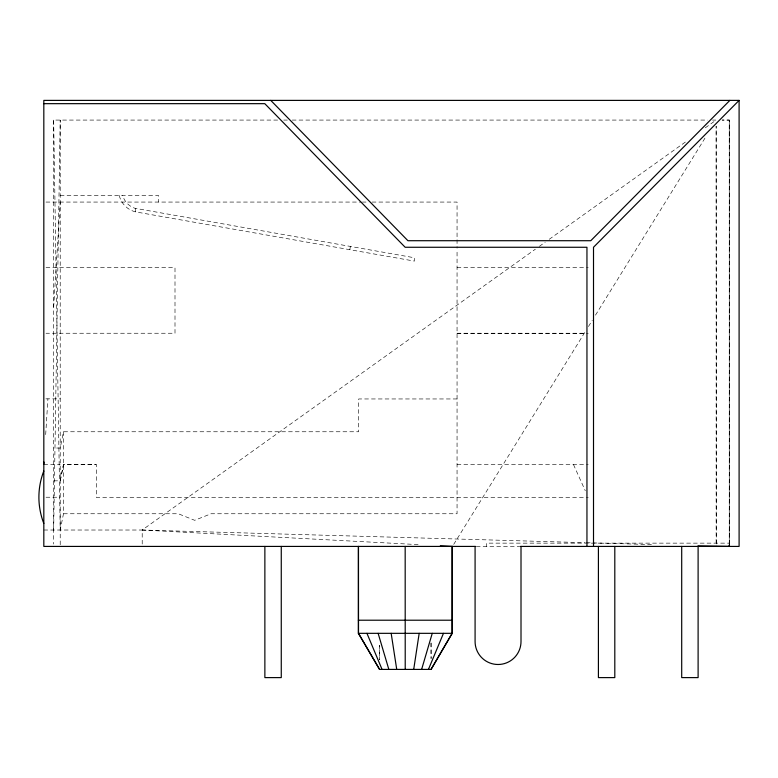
<?xml version="1.0" encoding="UTF-8"?>
<svg xmlns="http://www.w3.org/2000/svg" width="778" height="778" viewBox="0 0 778 778"><rect width="100%" height="100%" fill="white"/><g stroke="black" fill="none" stroke-linecap="round" stroke-linejoin="round"><path stroke-width="0.58" stroke-dasharray="3.89 2.92" d="M729.258 544.046L729.258 120.075L722.101 120.065L729.258 120.075L729.57 546.419M729.258 545.261L729.258 543.141L486.571 543.141L486.571 546.419M53.663 530.022L60.217 120.075L60.217 546.419M45.678 434.62L47.915 398.842M53.663 307.009L60.217 202.066M349.818 249.699L350.392 246.47M53.663 480.833L60.217 480.833L63.495 464.427L96.297 464.554L96.297 497.356L588.236 497.356M457.056 398.958L358.668 398.958L358.668 431.761L63.495 431.761L60.217 448.031L53.663 448.031M60.217 480.833L63.495 464.554L96.297 464.554M63.495 431.761L63.495 513.752L60.217 530.022L53.663 120.075L277.649 120.075M453.72 544.357L585.25 331.7M588.44 326.536L592.272 320.341M595.471 315.178L705.286 137.618M43.821 530.022L142.209 530.022L535.371 249.193M539.319 246.373L545.242 242.143M549.2 239.313L687.499 140.536M705.276 127.835L716.139 120.075L712.502 120.075M283.717 120.075L287.364 120.075M292.217 120.075L707.64 120.075M60.217 195.502L158.605 195.502L158.605 202.066M46.009 202.066L361.177 202.066M362.392 202.066L366.039 202.066M372.108 202.066L457.056 202.066L457.056 248.221M46.009 267.651L175.001 267.651L175.001 333.247L46.009 333.247M457.056 267.651L588.236 267.651M457.056 333.247L585.805 333.247M457.056 333.305L588.236 333.305M45.873 398.842L60.217 398.842M43.821 464.427L60.217 464.427M457.056 464.554L588.236 464.427M46.009 497.23L60.217 497.23M63.495 513.752L178.288 513.752L194.685 520.307L211.081 513.752L457.056 513.752L457.056 249.437M476.301 546.419L519.801 546.419M142.209 544.075L142.209 530.022L585.095 542.674M586.311 542.713L651.838 544.581M142.209 530.022L418.515 544.629M119.248 195.502A22.134 22.134 0 0 0 135.644 211.898L414.421 261.097L414.421 257.761L134.75 208.232A18.857 18.857 0 0 1 124.324 199.567L122.574 195.502M573.483 464.554L585.289 490.792M716.45 543.997L716.149 126.143L716.139 546.419M729.258 120.075L729.258 546.419M431.09 642.949L431.09 658.587L430.993 642.949M379.615 645.361L379.538 659.783L379.518 645.361M135.644 208.485L135.644 211.898M53.663 120.075L53.663 544.075"/><path stroke-width="1.17" d="M729.258 546.419L729.258 545.261L729.57 546.419L697.944 545.903M43.821 464.427L43.967 462.044M413.711 669.411L419.177 633.331M421.627 669.411L432.247 633.331M428.435 669.411L443.47 633.331M430.993 669.411L452.096 633.331L452.135 546.419M452.232 546.419L452.242 633.331L431.09 669.411L379.518 669.411L358.376 633.331L358.386 546.419M729.861 100.391L590.774 240.713L407.935 240.713L270.763 100.391M475.455 546.419L43.821 546.419L43.821 100.391L739.1 100.391L593.507 247.268L593.507 546.419M43.821 103.668L264.802 103.668L405.173 247.268L586.952 247.268L586.952 546.419M520.55 546.419L739.1 546.419L739.1 100.391M358.376 620.212L452.135 620.212M358.376 633.331L452.242 633.331M440.329 545.777L452.446 546.419M379.615 669.411L358.512 633.331L358.483 546.419M366.944 633.331L382.056 669.411M378.127 633.331L388.835 669.411M391.169 633.331L396.731 669.411M405.221 669.411L405.173 546.419M698.109 546.419L698.109 677.609L681.703 677.609L681.703 546.419M614.805 546.419L614.805 677.609L598.408 677.609L598.408 546.419M521.007 546.419L521.007 641.529A22.961 22.961 0 0 1 498.046 664.49A22.961 22.961 0 0 1 475.086 641.529L475.086 546.419M281.266 546.419L281.266 677.609L264.87 677.609L264.87 546.419M43.821 523.468A72.422 72.422 0 0 1 43.821 470.991"/></g></svg>
